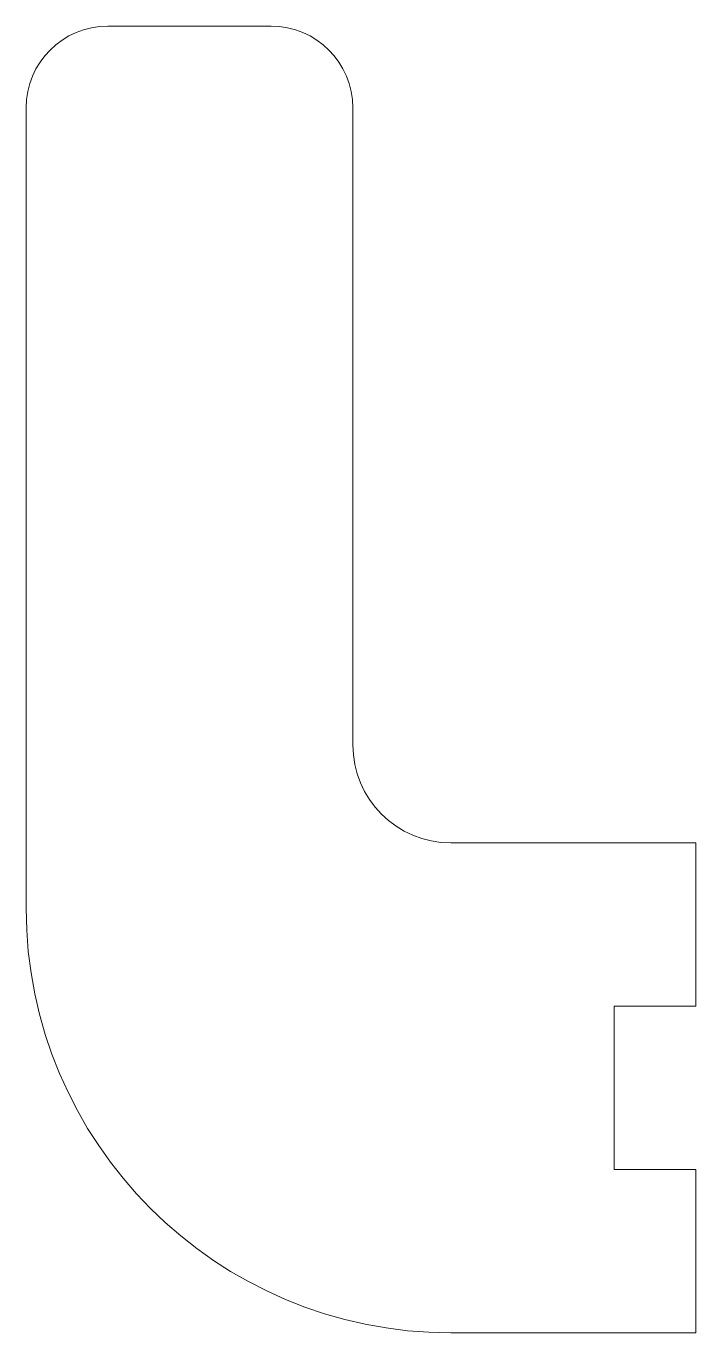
# Model space of a CAD drawing. Header units: inches. Extents: x -0.9 to 0.12, y 0 to 2.
import ezdxf

# ---------------------------------------------------------------- set-up
doc = ezdxf.new("R2010")
doc.units = ezdxf.units.IN
doc.header["$MEASUREMENT"] = 0

msp = doc.modelspace()

# ---------------------------------------------------------------- linework, layer by layer
at = {"color": 7, "linetype": 'Continuous', "lineweight": 15}
for p, q in [((-0.525, 2), (-0.775, 2)), ((-0.9, 1.875), (-0.9, 0.65)), ((-0.4, 0.9), (-0.4, 1.875)), ((0.125, 0.75), (-0.25, 0.75)), ((0.125, 0.5), (0.125, 0.75)), ((0, 0.5), (0.125, 0.5)), ((0, 0.25), (0, 0.5)), ((0.125, 0.25), (0, 0.25)), ((0.125, 0), (0.125, 0.25)), ((-0.25, 0), (0.125, 0))]:
    msp.add_line(p, q, dxfattribs=at)
for centre, radius, start, end in [((-0.775, 1.875), 0.125, 90, 180), ((-0.525, 1.875), 0.125, 0, 90), ((-0.25, 0.9), 0.15, 180, 270), ((-0.25, 0.65), 0.65, 180, 270)]:
    msp.add_arc(centre, radius, start, end, dxfattribs=at)

doc.saveas('drawing.dxf')
